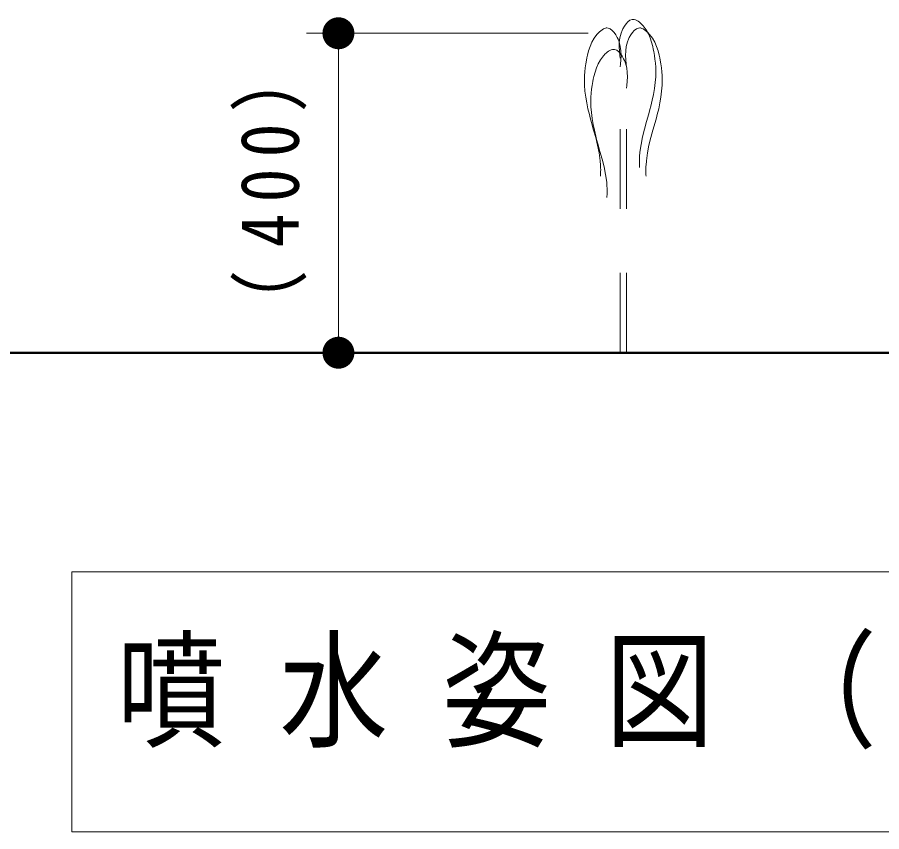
# Model space of a CAD drawing. Units: millimetres on the paper. Extents: x -385 to 0, y -594 to 267.
# Drawn here: x -102.45 to -75.39, y -433.49 to -408 of the extents above; entities that cross this region are included whole.
import ezdxf

# ---------------------------------------------------------------- set-up
doc = ezdxf.new("R2010")
doc.units = ezdxf.units.MM
doc.linetypes.add('USER1', pattern=[4.5, 2.5, -2])
doc.layers.add('1_40', color=7, linetype='Continuous', lineweight=25)
doc.styles.add('ＭＳ ゴシック', font='')
doc.styles.get('ＭＳ ゴシック').set_extended_font_data('MS Gothic')

# ---------------------------------------------------------------- blocks, each defined once
blk = doc.blocks.new('filled_dot')
at = {"color": 0, "linetype": 'Continuous', "lineweight": -2, "const_width": 1.25}
blk.add_lwpolyline([(-0.625, 0, 1), (0.625, 0, 1)], format="xyb", close=True, dxfattribs=at)

msp = doc.modelspace()

# ---------------------------------------------------------------- linework, layer by layer
at = {"layer": '1_40', "color": 4, "linetype": 'USER1', "lineweight": 13}
for p, q in [((-83.337, -408.136), (-83.273, -408.088)), ((-83.273, -408.088), (-83.206, -408.063)), ((-83.1, -408.074), (-83.059, -408.093)), ((-83.059, -408.093), (-83.018, -408.119)), ((-84.104, -408.361), (-84.145, -408.387)), ((-84.063, -408.342), (-84.104, -408.361)), ((-84.021, -408.33), (-84.063, -408.342)), ((-83.997, -408.328), (-84.021, -408.33)), ((-83.957, -408.331), (-83.997, -408.328)), ((-83.889, -408.357), (-83.957, -408.331)), ((-83.826, -408.405), (-83.889, -408.357)), ((-83.516, -408.41), (-83.493, -408.361)), ((-83.493, -408.361), (-83.448, -408.278)), ((-83.448, -408.278), (-83.395, -408.201)), ((-83.395, -408.201), (-83.337, -408.136)), ((-83.137, -408.405), (-83.073, -408.357)), ((-83.073, -408.357), (-83.006, -408.331)), ((-83.018, -408.119), (-82.978, -408.149)), ((-83.006, -408.331), (-82.965, -408.328)), ((-82.978, -408.149), (-82.94, -408.182)), ((-82.965, -408.328), (-82.941, -408.33)), ((-82.941, -408.33), (-82.9, -408.342)), ((-82.94, -408.182), (-82.918, -408.202)), ((-82.918, -408.202), (-82.858, -408.267)), ((-82.9, -408.342), (-82.859, -408.361)), ((-82.859, -408.361), (-82.818, -408.387)), ((-82.858, -408.267), (-82.768, -408.385)), ((-84.305, -408.535), (-84.394, -408.653)), ((-84.244, -408.471), (-84.305, -408.535)), ((-84.223, -408.45), (-84.244, -408.471)), ((-84.185, -408.417), (-84.223, -408.45)), ((-84.145, -408.387), (-84.185, -408.417)), ((-83.767, -408.469), (-83.826, -408.405)), ((-83.715, -408.546), (-83.767, -408.469)), ((-83.67, -408.629), (-83.715, -408.546)), ((-83.647, -408.678), (-83.67, -408.629)), ((-83.587, -408.64), (-83.549, -408.495)), ((-83.549, -408.495), (-83.516, -408.41)), ((-83.316, -408.678), (-83.293, -408.629)), ((-83.293, -408.629), (-83.248, -408.546)), ((-83.248, -408.546), (-83.195, -408.469)), ((-83.195, -408.469), (-83.137, -408.405)), ((-82.818, -408.387), (-82.778, -408.417)), ((-82.778, -408.417), (-82.74, -408.45)), ((-82.768, -408.385), (-82.697, -408.51)), ((-82.74, -408.45), (-82.718, -408.471)), ((-82.718, -408.471), (-82.658, -408.535)), ((-82.697, -408.51), (-82.64, -408.64)), ((-82.658, -408.535), (-82.568, -408.653)), ((-84.466, -408.778), (-84.522, -408.908)), ((-84.394, -408.653), (-84.466, -408.778)), ((-83.614, -408.764), (-83.647, -408.678)), ((-83.575, -408.908), (-83.614, -408.764)), ((-83.611, -408.92), (-83.607, -408.781)), ((-83.607, -408.781), (-83.587, -408.64)), ((-83.387, -408.908), (-83.349, -408.764)), ((-83.349, -408.764), (-83.316, -408.678)), ((-82.64, -408.64), (-82.595, -408.775)), ((-82.595, -408.775), (-82.56, -408.913)), ((-82.568, -408.653), (-82.497, -408.778)), ((-82.497, -408.778), (-82.44, -408.908)), ((-84.567, -409.044), (-84.603, -409.182)), ((-84.522, -408.908), (-84.567, -409.044)), ((-84.044, -409.141), (-84.105, -409.206)), ((-84.023, -409.121), (-84.044, -409.141)), ((-83.985, -409.088), (-84.023, -409.121)), ((-83.945, -409.058), (-83.985, -409.088)), ((-83.904, -409.032), (-83.945, -409.058)), ((-83.863, -409.013), (-83.904, -409.032)), ((-83.821, -409.001), (-83.863, -409.013)), ((-83.797, -408.999), (-83.821, -409.001)), ((-83.757, -409.002), (-83.797, -408.999)), ((-83.689, -409.028), (-83.757, -409.002)), ((-83.626, -409.075), (-83.689, -409.028)), ((-83.567, -409.14), (-83.626, -409.075)), ((-83.604, -409.057), (-83.611, -408.92)), ((-83.591, -409.194), (-83.604, -409.057)), ((-83.556, -409.049), (-83.575, -408.908)), ((-83.515, -409.217), (-83.567, -409.14)), ((-83.552, -409.188), (-83.556, -409.049)), ((-83.411, -409.188), (-83.407, -409.049)), ((-83.407, -409.049), (-83.387, -408.908)), ((-82.56, -408.913), (-82.542, -408.994)), ((-82.542, -408.994), (-82.528, -409.065)), ((-82.528, -409.065), (-82.507, -409.186)), ((-82.44, -408.908), (-82.395, -409.044)), ((-82.395, -409.044), (-82.36, -409.182)), ((-84.635, -409.333), (-84.656, -409.455)), ((-84.621, -409.263), (-84.635, -409.333)), ((-84.603, -409.182), (-84.621, -409.263)), ((-84.194, -409.324), (-84.266, -409.449)), ((-84.105, -409.206), (-84.194, -409.324)), ((-83.581, -409.273), (-83.591, -409.194)), ((-83.572, -409.462), (-83.559, -409.326)), ((-83.559, -409.326), (-83.552, -409.188)), ((-83.47, -409.3), (-83.515, -409.217)), ((-83.447, -409.349), (-83.47, -409.3)), ((-83.414, -409.434), (-83.447, -409.349)), ((-83.375, -409.579), (-83.414, -409.434)), ((-83.404, -409.326), (-83.411, -409.188)), ((-83.391, -409.462), (-83.404, -409.326)), ((-82.507, -409.186), (-82.49, -409.309)), ((-82.49, -409.309), (-82.477, -409.431)), ((-82.477, -409.431), (-82.468, -409.554)), ((-82.36, -409.182), (-82.342, -409.263)), ((-82.342, -409.263), (-82.328, -409.333)), ((-82.328, -409.333), (-82.307, -409.455)), ((-84.686, -409.699), (-84.695, -409.822)), ((-84.673, -409.577), (-84.686, -409.699)), ((-84.656, -409.455), (-84.673, -409.577)), ((-84.367, -409.714), (-84.403, -409.852)), ((-84.322, -409.579), (-84.367, -409.714)), ((-84.266, -409.449), (-84.322, -409.579)), ((-83.581, -409.541), (-83.572, -409.462)), ((-83.581, -418.495), (-83.581, -409.541)), ((-83.381, -409.541), (-83.391, -409.462)), ((-83.356, -409.72), (-83.375, -409.579)), ((-82.468, -409.554), (-82.464, -409.676)), ((-82.464, -409.676), (-82.464, -409.748)), ((-82.307, -409.455), (-82.29, -409.577)), ((-82.29, -409.577), (-82.277, -409.699)), ((-82.277, -409.699), (-82.268, -409.822)), ((-84.695, -409.822), (-84.699, -409.945)), ((-84.699, -409.945), (-84.699, -410.016)), ((-84.421, -409.933), (-84.435, -410.004)), ((-84.403, -409.852), (-84.421, -409.933)), ((-83.359, -409.996), (-83.352, -409.859)), ((-83.352, -409.859), (-83.356, -409.72)), ((-82.467, -409.855), (-82.481, -410.04)), ((-82.464, -409.748), (-82.467, -409.855)), ((-82.268, -409.822), (-82.264, -409.945)), ((-82.264, -409.945), (-82.264, -410.016)), ((-84.699, -410.016), (-84.696, -410.123)), ((-84.696, -410.123), (-84.682, -410.308)), ((-84.473, -410.248), (-84.486, -410.37)), ((-84.456, -410.125), (-84.473, -410.248)), ((-84.435, -410.004), (-84.456, -410.125)), ((-83.381, -410.212), (-83.372, -410.133)), ((-83.381, -418.495), (-83.381, -410.212)), ((-83.372, -410.133), (-83.359, -409.996)), ((-82.504, -410.224), (-82.536, -410.407)), ((-82.481, -410.04), (-82.504, -410.224)), ((-82.267, -410.123), (-82.281, -410.308)), ((-82.264, -410.016), (-82.267, -410.123)), ((-84.682, -410.308), (-84.658, -410.492)), ((-84.658, -410.492), (-84.627, -410.675)), ((-84.495, -410.493), (-84.499, -410.615)), ((-84.486, -410.37), (-84.495, -410.493)), ((-82.536, -410.407), (-82.574, -410.59)), ((-82.304, -410.492), (-82.336, -410.675)), ((-82.281, -410.308), (-82.304, -410.492)), ((-84.627, -410.675), (-84.588, -410.858)), ((-84.499, -410.615), (-84.499, -410.687)), ((-84.499, -410.687), (-84.496, -410.794)), ((-84.496, -410.794), (-84.482, -410.979)), ((-82.618, -410.772), (-82.646, -410.877)), ((-82.574, -410.59), (-82.618, -410.772)), ((-82.336, -410.675), (-82.374, -410.858)), ((-84.588, -410.858), (-84.544, -411.04)), ((-84.544, -411.04), (-84.517, -411.145)), ((-84.482, -410.979), (-84.458, -411.163)), ((-82.684, -411.016), (-82.752, -411.255)), ((-82.646, -410.877), (-82.684, -411.016)), ((-82.418, -411.04), (-82.446, -411.145)), ((-82.374, -410.858), (-82.418, -411.04)), ((-84.517, -411.145), (-84.479, -411.285)), ((-84.479, -411.285), (-84.411, -411.524)), ((-84.458, -411.163), (-84.427, -411.346)), ((-82.752, -411.255), (-82.818, -411.494)), ((-82.484, -411.285), (-82.552, -411.524)), ((-82.446, -411.145), (-82.484, -411.285)), ((-84.427, -411.346), (-84.388, -411.529)), ((-84.411, -411.524), (-84.344, -411.763)), ((-84.388, -411.529), (-84.344, -411.711)), ((-82.818, -411.494), (-82.878, -411.734)), ((-82.552, -411.524), (-82.618, -411.763)), ((-84.344, -411.711), (-84.317, -411.816)), ((-84.344, -411.763), (-84.284, -412.002)), ((-84.317, -411.816), (-84.279, -411.955)), ((-82.878, -411.734), (-82.927, -411.974)), ((-82.618, -411.763), (-82.678, -412.002)), ((-84.284, -412.002), (-84.235, -412.242)), ((-84.279, -411.955), (-84.211, -412.194)), ((-82.927, -411.974), (-82.96, -412.216)), ((-82.678, -412.002), (-82.727, -412.242)), ((-84.235, -412.242), (-84.202, -412.484)), ((-84.211, -412.194), (-84.144, -412.433)), ((-82.972, -412.389), (-82.973, -412.444)), ((-82.97, -412.357), (-82.972, -412.389)), ((-82.96, -412.216), (-82.97, -412.357)), ((-82.727, -412.242), (-82.76, -412.484)), ((-84.202, -412.484), (-84.192, -412.626)), ((-84.192, -412.626), (-84.191, -412.657)), ((-84.191, -412.657), (-84.19, -412.712)), ((-84.144, -412.433), (-84.084, -412.673)), ((-84.084, -412.673), (-84.035, -412.913)), ((-82.973, -412.444), (-82.973, -412.499)), ((-82.973, -412.499), (-82.973, -412.553)), ((-82.973, -412.553), (-82.972, -412.608)), ((-82.972, -412.608), (-82.971, -412.663)), ((-82.971, -412.663), (-82.97, -412.695)), ((-82.772, -412.657), (-82.773, -412.712)), ((-82.77, -412.626), (-82.772, -412.657)), ((-82.76, -412.484), (-82.77, -412.626)), ((-84.19, -412.877), (-84.192, -412.931)), ((-84.192, -412.931), (-84.192, -412.963)), ((-84.19, -412.712), (-84.189, -412.767)), ((-84.189, -412.767), (-84.19, -412.822)), ((-84.19, -412.822), (-84.19, -412.877)), ((-84.035, -412.913), (-84.002, -413.155)), ((-82.773, -412.712), (-82.773, -412.767)), ((-82.773, -412.767), (-82.773, -412.822)), ((-82.773, -412.822), (-82.772, -412.877)), ((-82.772, -412.877), (-82.771, -412.931)), ((-82.771, -412.931), (-82.77, -412.963)), ((-84.002, -413.155), (-83.992, -413.297)), ((-83.992, -413.297), (-83.991, -413.328)), ((-83.991, -413.328), (-83.99, -413.383)), ((-83.99, -413.383), (-83.989, -413.438)), ((-83.989, -413.438), (-83.99, -413.492)), ((-83.99, -413.492), (-83.99, -413.547)), ((-83.99, -413.547), (-83.992, -413.602)), ((-83.992, -413.602), (-83.992, -413.634))]:
    msp.add_line(p, q, dxfattribs=at)
at = {"layer": '1_40', "color": 150, "linetype": 'USER1', "lineweight": 13}
for p, q in [((-83.206, -408.063), (-83.165, -408.06)), ((-83.165, -408.06), (-83.141, -408.062)), ((-83.141, -408.062), (-83.1, -408.074))]:
    msp.add_line(p, q, dxfattribs=at)
at = {"layer": '1_40', "lineweight": 13}
for p, q in [((-84.581, -408.495), (-93.4, -408.495)), ((-92.4, -418.495), (-92.4, -408.495)), ((-89.076, -418.495), (-93.4, -418.495)), ((-100.749, -425.355), (-100.749, -433.488)), ((-37.949, -425.355), (-100.749, -425.355)), ((-100.749, -433.488), (-37.949, -433.488))]:
    msp.add_line(p, q, dxfattribs=at)
at = {"layer": '1_40', "lineweight": 50}
msp.add_line((-12.288, -418.495), (-127.539, -418.495), dxfattribs=at)

# ---------------------------------------------------------------- block references
at = {"layer": '1_40', "lineweight": 13, "xscale": 0.4, "yscale": 0.4}
for p, rotation in [((-92.4, -408.495), 270), ((-92.4, -418.495), 90)]:
    msp.add_blockref('filled_dot', p, dxfattribs=dict(at, rotation=rotation))

# ---------------------------------------------------------------- texts
at = {"layer": '1_40', "insert": (-93.4, -413.084), "char_height": 1.833, "attachment_point": 8, "rotation": 90, "style": 'ＭＳ ゴシック'}
msp.add_mtext('\\T1.33;\\W0.85;（400）', dxfattribs=at)
at = {"layer": '1_40', "insert": (-99.349, -429.422), "char_height": 2.933, "attachment_point": 4, "style": 'ＭＳ ゴシック'}
msp.add_mtext('\\T1.5;\\W0.85;噴水姿図（概略）\u3000S=1/40', dxfattribs=at)

doc.saveas('drawing.dxf')
